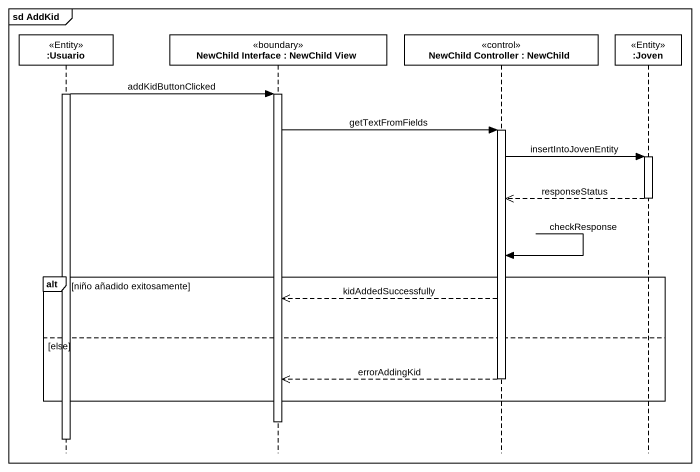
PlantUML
@startuml
mainframe sd AddKid
hide footbox
participant ":Usuario" as Usuario <<Entity>>
participant "NewChild Interface : NewChild View" as NewChild_Interface <<boundary>>
participant "NewChild Controller : NewChild" as NewChild_Controller <<control>>
participant ":Joven" as Joven <<Entity>>

activate Usuario
Usuario -> NewChild_Interface : addKidButtonClicked
activate NewChild_Interface
NewChild_Interface -> NewChild_Controller : getTextFromFields
activate NewChild_Controller
NewChild_Controller -> Joven : insertIntoJovenEntity
activate Joven
Joven -->> NewChild_Controller : responseStatus
deactivate Joven
NewChild_Controller -> NewChild_Controller : checkResponse
alt niño añadido exitosamente
  NewChild_Controller -->> NewChild_Interface : kidAddedSuccessfully
else else
  NewChild_Controller -->> NewChild_Interface : errorAddingKid
  deactivate NewChild_Controller
end
deactivate NewChild_Interface
deactivate Usuario
@enduml
